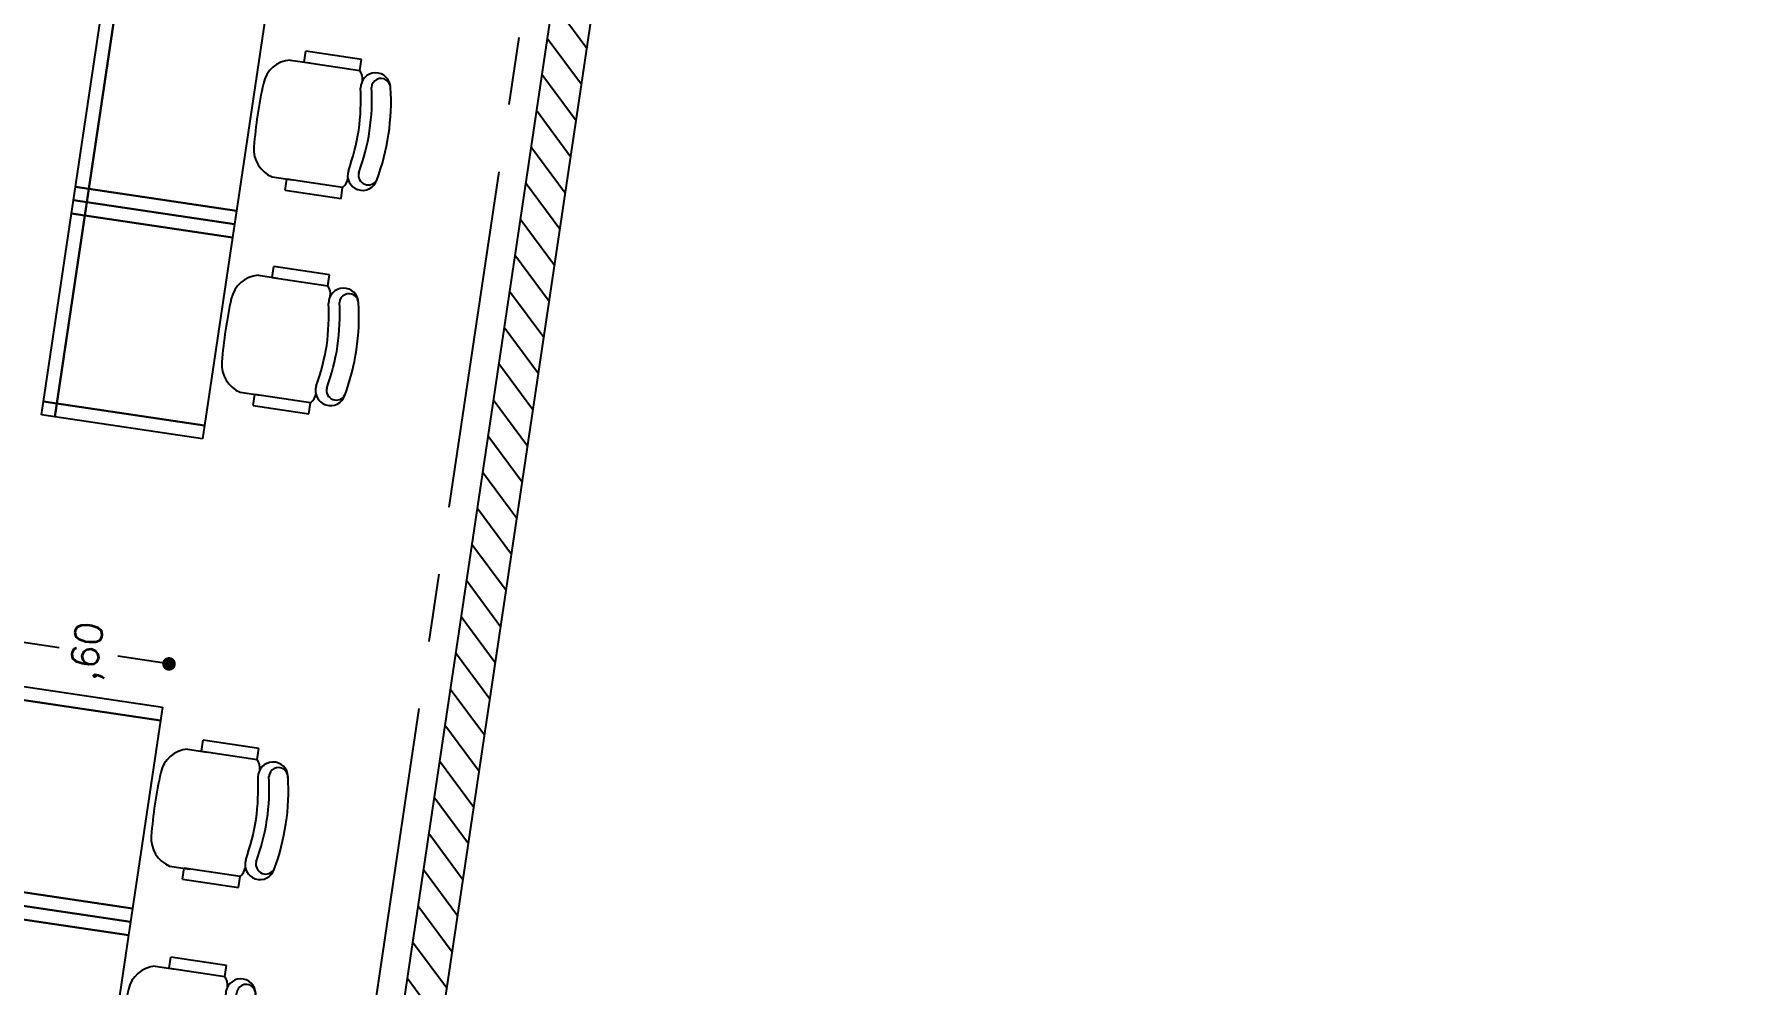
# Model space of a CAD drawing. Header units: millimetres. Extents: x 338 to 506, y 179 to 335.
# Drawn here: x 458.25 to 464.55, y 263.32 to 266.82 of the extents above; entities that cross this region are included whole.
import ezdxf

# ---------------------------------------------------------------- set-up
doc = ezdxf.new("R2010")
doc.units = ezdxf.units.MM
doc.linetypes.add('CENTER', pattern=[2, 1.25, -0.25, 0.25, -0.25])
doc.linetypes.add('DASHED2', pattern=[0.375, 0.25, -0.125])
for name, color, linetype in [('EJES_DE_COLUMNA', 255, 'DASHED2'), ('MUROS', 32, 'Continuous'), ('PUPITRES', 8, 'Continuous')]:
    doc.layers.add(name, color=color, linetype=linetype)
doc.styles.add('NOTAS', font='simplex.shx')
doc.styles.get("Standard").update_dxf_attribs({"font": 'ARIALUNI.ttf'})
doc.dimstyles.new('ROMANS', dxfattribs={"dimtxt": 0.1, "dimasz": 0.05, "dimexe": 0.04, "dimexo": 0.5, "dimgap": 0.05, "dimtad": 1, "dimtih": 1, "dimtoh": 1, "dimdec": 4, "dimzin": 5, "dimdsep": 46, "dimtxsty": 'Standard', "dimsah": 1, "dimcen": 0.05, "dimse1": 1, "dimse2": 1, "dimclrd": 7, "dimclre": 7, "dimclrt": 7, "dimadec": 0, "dimazin": 0, "dimtfac": 1, "dimtdec": 4, "dimtix": 1, "dimtmove": 2, "dimatfit": 3, "dimfxl": 1, "dimtolj": 1, "dimarcsym": 0})

# ---------------------------------------------------------------- blocks, each defined once
blk = doc.blocks.new('*X110')
at = {"color": 0}
for p, q in [((2929.9987, 1919.1646), (2929.9227, 1919.0887)), ((2930.1334, 1919.1646), (2929.9834, 1919.0146)), ((2930.2681, 1919.1646), (2930.1181, 1919.0146)), ((2930.4028, 1919.1646), (2930.2528, 1919.0146)), ((2930.5375, 1919.1646), (2930.3875, 1919.0146)), ((2930.6722, 1919.1646), (2930.5222, 1919.0146)), ((2930.8069, 1919.1646), (2930.6569, 1919.0146)), ((2930.9416, 1919.1646), (2930.7916, 1919.0146)), ((2931.0763, 1919.1646), (2930.9263, 1919.0146)), ((2931.211, 1919.1646), (2931.061, 1919.0146)), ((2931.3457, 1919.1646), (2931.1957, 1919.0146)), ((2931.4804, 1919.1646), (2931.3304, 1919.0146)), ((2931.6151, 1919.1646), (2931.4651, 1919.0146)), ((2931.7498, 1919.1646), (2931.5998, 1919.0146)), ((2931.8845, 1919.1646), (2931.7345, 1919.0146)), ((2932.0192, 1919.1646), (2931.8692, 1919.0146)), ((2932.1539, 1919.1646), (2932.0039, 1919.0146)), ((2932.2886, 1919.1646), (2932.1386, 1919.0146)), ((2932.4233, 1919.1646), (2932.2733, 1919.0146)), ((2932.558, 1919.1646), (2932.408, 1919.0146)), ((2932.6927, 1919.1646), (2932.5427, 1919.0146)), ((2932.8274, 1919.1646), (2932.6774, 1919.0146)), ((2932.9621, 1919.1646), (2932.8121, 1919.0146)), ((2933.0968, 1919.1646), (2932.9468, 1919.0146)), ((2933.2316, 1919.1646), (2933.0816, 1919.0146)), ((2933.3663, 1919.1646), (2933.2163, 1919.0146)), ((2933.501, 1919.1646), (2933.351, 1919.0146)), ((2933.6357, 1919.1646), (2933.4857, 1919.0146)), ((2933.7704, 1919.1646), (2933.6204, 1919.0146)), ((2933.9051, 1919.1646), (2933.7551, 1919.0146)), ((2934.0398, 1919.1646), (2933.8898, 1919.0146)), ((2934.1745, 1919.1646), (2934.0245, 1919.0146)), ((2934.3092, 1919.1646), (2934.1592, 1919.0146)), ((2934.4439, 1919.1646), (2934.2939, 1919.0146)), ((2934.5786, 1919.1646), (2934.4286, 1919.0146)), ((2934.7133, 1919.1646), (2934.5633, 1919.0146)), ((2934.848, 1919.1646), (2934.698, 1919.0146)), ((2934.9827, 1919.1646), (2934.8327, 1919.0146)), ((2935.1174, 1919.1646), (2934.9674, 1919.0146)), ((2935.2521, 1919.1646), (2935.1021, 1919.0146)), ((2935.3868, 1919.1646), (2935.2368, 1919.0146)), ((2935.5215, 1919.1646), (2935.3715, 1919.0146)), ((2935.6562, 1919.1646), (2935.5062, 1919.0146)), ((2935.7909, 1919.1646), (2935.6409, 1919.0146)), ((2935.9256, 1919.1646), (2935.7756, 1919.0146)), ((2935.9363, 1919.0406), (2935.9103, 1919.0146))]:
    blk.add_line(p, q, dxfattribs=at)
blk = doc.blocks.new('FACHADA_SUR')
at = {"layer": 'MUROS'}
blk.add_lwpolyline([(2929.9227, 1919.0146), (2935.9363, 1919.0146), (2935.9363, 1919.1646), (2929.9227, 1919.1646), (2929.9227, 1919.0146)], dxfattribs=at)
at = {"layer": 'MUROS', "linetype": 'Continuous'}
blk.add_blockref('*X110', (0, 0), dxfattribs=at)
blk = doc.blocks.new('SILLA-AULA')
at = {"layer": 'PUPITRES'}
for p, q in [((-0.3089, 0.1635), (-0.3089, 0.0888)), ((0.1271, 0.1618), (0.1271, 0.0881)), ((-0.3498, 0.1091), (-0.3498, -0.0987)), ((-0.3498, 0.1091), (-0.3089, 0.1091)), ((-0.3089, -0.0987), (-0.3089, 0.1091)), ((0.1269, 0.1096), (0.168, 0.1096)), ((0.1271, 0.1088), (0.1271, -0.0982)), ((0.168, -0.0982), (0.168, 0.1096)), ((-0.3498, -0.0987), (-0.3089, -0.0987)), ((0.1271, -0.0982), (0.168, -0.0982))]:
    blk.add_line(p, q, dxfattribs=at)
for centre, radius, start, end in [((-0.2016, 0.1365), 0.1106, 94.0766, 165.83344), ((-0.0911, -1.4149), 1.6658, 85.9234, 94.0766), ((0.0195, 0.1365), 0.1106, 13.25658, 85.9234), ((-0.2542, -0.1649), 0.0553, 80.24779, 260.10116), ((-0.2715, -0.0584), 0.0549, 227.1618, 267.57171), ((-0.0727, 0.7859), 0.9127, 259.12864, 268.84333), ((-0.1095, 0.7859), 0.9127, 271.15667, 280.87136), ((0.072, -0.1649), 0.0553, 279.89884, 99.75221), ((0.0898, -0.0579), 0.0549, 270.72261, 312.8382), ((-0.2498, -0.1856), 0.0362, 85.08724, 250.32125), ((-0.0876, 0.6001), 0.7663, 258.01124, 281.98876), ((0.0746, -0.1846), 0.0352, 274.91276, 94.91276), ((-0.0911, 0.5988), 0.8362, 258.08993, 281.91007)]:
    blk.add_arc(centre, radius, start, end, dxfattribs=at)
blk = doc.blocks.new('*U152')
at = {"layer": 'PUPITRES'}
for p, q in [((0.9, -0.19972), (0.9, -0.14972)), ((0.9, -0.14972), (0.95, -0.14972)), ((0.95, -0.14972), (0.95, -0.19972)), ((0.95, -0.19972), (0.95, -0.14972)), ((0.95, -0.14972), (1.65, -0.14972)), ((1.65, -0.14972), (1.65, -0.19972)), ((1.65, -0.19972), (1.65, -0.14972)), ((1.65, -0.14972), (1.7, -0.14972)), ((1.7, -0.19972), (1.7, -0.14972)), ((1.7, -0.14972), (1.75, -0.14972)), ((1.7, -0.19972), (1.7, -0.14972)), ((1.7, -0.19972), (1.7, -0.14972)), ((1.7, -0.14972), (1.7, -0.19972)), ((1.75, -0.14972), (1.75, -0.19972)), ((1.75, -0.19972), (1.75, -0.14972)), ((1.75, -0.14972), (2.45, -0.14972)), ((-0.95, -0.74972), (-0.95, -0.19972)), ((-0.95, -0.19972), (-0.95, -0.74972)), ((-0.9, -0.74972), (-0.9, -0.19972)), ((-0.9, -0.19972), (-0.9, -0.74972)), ((-0.85, -0.19972), (-0.85, -0.74972)), ((-0.85, -0.74972), (-0.85, -0.19972)), ((-0.15, -0.74972), (-0.15, -0.19972)), ((-0.15, -0.19972), (-0.15, -0.74972)), ((-0.1, -0.19972), (-0.1, -0.74972)), ((0.9, -0.74972), (0.9, -0.19972)), ((0.9, -0.19972), (0.95, -0.19972)), ((0.95, -0.19972), (0.9, -0.19972)), ((0.95, -0.19972), (0.95, -0.74972)), ((1.65, -0.19972), (0.95, -0.19972)), ((0.95, -0.74972), (0.95, -0.19972)), ((0.95, -0.19972), (1.65, -0.19972)), ((1.65, -0.74972), (1.65, -0.19972)), ((1.65, -0.19972), (1.7, -0.19972)), ((1.7, -0.19972), (1.65, -0.19972)), ((1.65, -0.19972), (1.65, -0.74972)), ((1.7, -0.74972), (1.7, -0.19972)), ((1.7, -0.19972), (1.75, -0.19972)), ((1.75, -0.19972), (1.7, -0.19972)), ((1.7, -0.74972), (1.7, -0.19972)), ((1.7, -0.74972), (1.7, -0.19972)), ((1.7, -0.19972), (1.7, -0.74972)), ((1.75, -0.19972), (1.75, -0.74972)), ((2.45, -0.19972), (1.75, -0.19972)), ((1.75, -0.74972), (1.75, -0.19972)), ((1.75, -0.19972), (2.45, -0.19972)), ((-0.95, -0.74972), (-1.65, -0.74972)), ((-0.9, -0.74972), (-0.95, -0.74972)), ((-0.85, -0.74972), (-0.9, -0.74972)), ((-0.15, -0.74972), (-0.85, -0.74972)), ((-0.1, -0.74972), (-0.15, -0.74972)), ((0.95, -0.74972), (0.9, -0.74972)), ((1.65, -0.74972), (0.95, -0.74972)), ((1.7, -0.74972), (1.65, -0.74972)), ((1.75, -0.74972), (1.7, -0.74972)), ((2.45, -0.74972), (1.75, -0.74972))]:
    blk.add_line(p, q, dxfattribs=at)
at = {"layer": 'MUROS'}
for p in [(-1.17515, -1.02539), (-0.36679, -1.02539), (1.39914, -1.02539), (2.20139, -1.02539)]:
    blk.add_blockref('SILLA-AULA', p, dxfattribs=at)
blk = doc.blocks.new('*U153')
at = {"layer": 'MUROS', "color": 0, "linetype": 'ByBlock'}
blk.add_blockref('*U152', (0, -4.2), dxfattribs=at)
blk = doc.blocks.new('_DOT')
at = {"color": 0, "linetype": 'ByBlock'}
blk.add_line((-0.5, 0), (-1, 0), dxfattribs=at)
at = {"color": 0, "linetype": 'ByBlock', "const_width": 0.5}
blk.add_lwpolyline([(-0.25, 0, 1), (0.25, 0, 1)], format="xyb", close=True, dxfattribs=at)
blk = doc.blocks.new('*U341')
at = {"layer": 'MUROS', "color": 7, "style": 'NOTAS'}
blk.add_text(',60', height=0.1, dxfattribs=at).set_placement((3.2717, 0.9483))
blk = doc.blocks.new('*D163')
at = {"layer": 'DEFPOINTS', "color": 0, "transparency": 16777216}
for p in [(3.2153, 1.2887), (3.3765, 1.2887), (3.2153, 0.6887)]:
    blk.add_point(p, dxfattribs=at)
at = {"layer": 'MUROS', "color": 7, "transparency": 16777216}
for p, q in [((3.3765, 1.2387), (3.3765, 1.0983)), ((3.3765, 0.7387), (3.3765, 0.8792))]:
    blk.add_line(p, q, dxfattribs=at)
at = {"transparency": 16777216}
blk.add_blockref('*U341', (0, 0), dxfattribs=at)
at = {"layer": 'MUROS', "color": 7, "transparency": 16777216, "xscale": 0.05, "yscale": 0.05, "zscale": 0.05}
for p, rotation in [((3.3765, 1.2887), 90), ((3.3765, 0.6887), 270)]:
    blk.add_blockref('_DOT', p, dxfattribs=dict(at, rotation=rotation))
blk = doc.blocks.new('EJES_ESTRUCTURALES')
at = {"layer": 'EJES_DE_COLUMNA', "color": 9, "linetype": 'CENTER'}
blk.add_line((661.47768, 134.26228), (759.37077, 134.2663), dxfattribs=at)
blk = doc.blocks.new('*U154')
at = {"layer": 'MUROS'}
blk.add_blockref('*U153', (3.31529, 5.63845), dxfattribs=at)
dim = blk.add_linear_dim(base=(3.37651, 1.28873), p1=(3.21529, 0.68873), p2=(3.21529, 1.28873), angle=90, dimstyle='ROMANS', dxfattribs=at)
dim.commit()
dim.dimension.update_dxf_attribs({"geometry": '*D163', "text_midpoint": (3.37651, 0.98873)})
blk = doc.blocks.new('A$C7152A42C')
at = {"layer": 'EJES_DE_COLUMNA'}
blk.add_blockref('EJES_ESTRUCTURALES', (-631.22088, -95.28525), dxfattribs=at)
at = {"layer": 'MUROS'}
blk.add_blockref('*U154', (88.15691, 39.22703), dxfattribs=at)
at = {"layer": 'MUROS', "color": 4}
blk.add_blockref('FACHADA_SUR', (-2841.36643, -1880.28762), dxfattribs=at)

msp = doc.modelspace()

# ---------------------------------------------------------------- block references
at = {"layer": 'MUROS', "color": 32, "rotation": 81.53046525965426}
msp.add_blockref('A$C7152A42C', (484.7482, 168.0844), dxfattribs=at)

doc.saveas('drawing.dxf')
